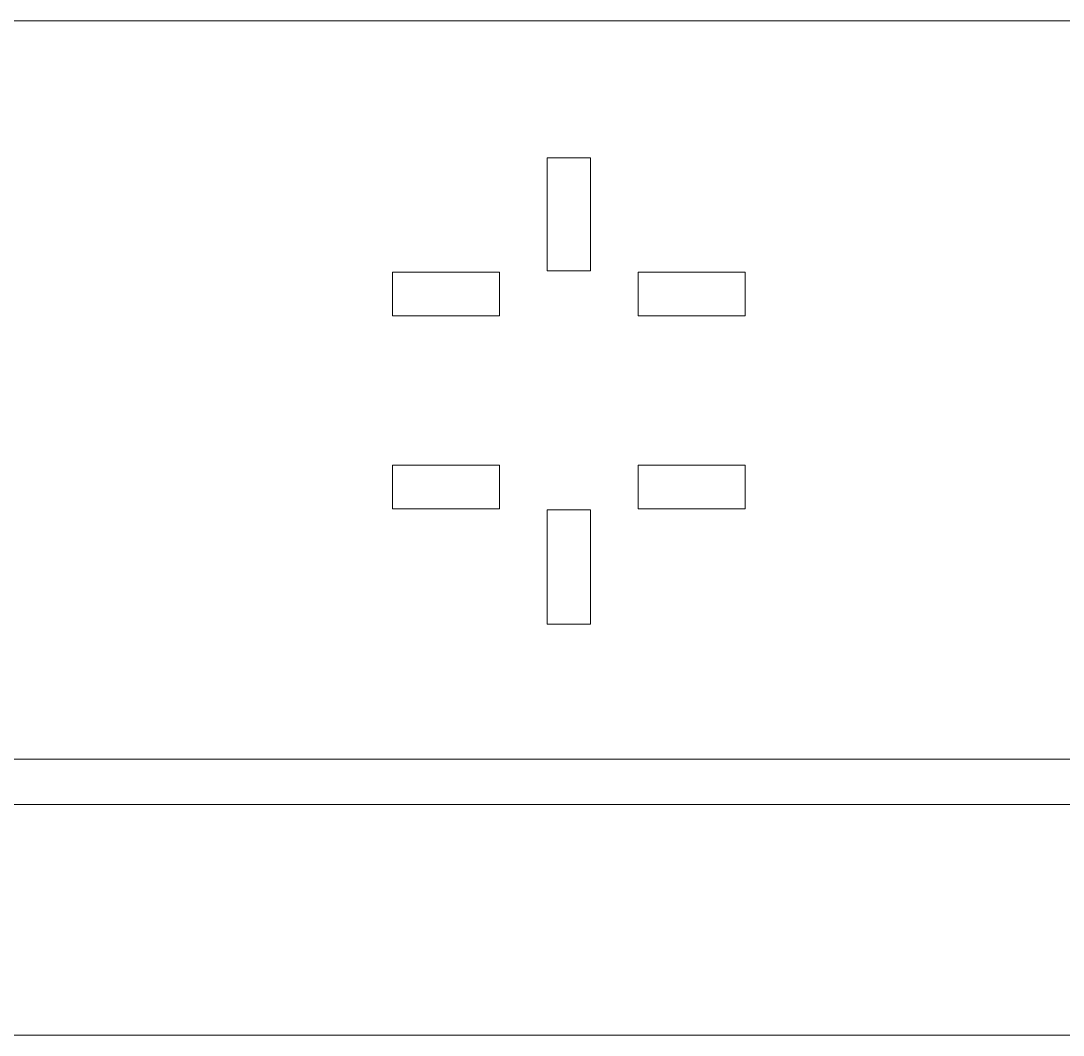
# Model space of a CAD drawing. Header units: inches. Extents: x -88 to 386, y -554 to 83.
# Drawn here: x 48.8 to 185.6, y -249.5 to -116.5 of the extents above; entities that cross this region are included whole.
import ezdxf

# ---------------------------------------------------------------- set-up
doc = ezdxf.new("R2010")
doc.units = ezdxf.units.IN
doc.header["$MEASUREMENT"] = 0
doc.layers.add('_U+30EC_U+30A4_U+30E4_U+30FC 1', color=7, linetype='Continuous')

# ---------------------------------------------------------------- blocks, each defined once
blk = doc.blocks.new('block 22')
at = {"layer": '_U+30EC_U+30A4_U+30E4_U+30FC 1', "color": 7, "lineweight": 9, "true_color": 0xffffff}
blk.add_lwpolyline([(111.61, -149.46), (111.61, -155.16), (97.56, -155.16), (97.56, -149.46), (111.61, -149.46)], dxfattribs=at)
blk = doc.blocks.new('block 23')
at = {"layer": '_U+30EC_U+30A4_U+30E4_U+30FC 1', "color": 7, "lineweight": 9, "true_color": 0xffffff}
blk.add_lwpolyline([(143.86, -149.46), (143.86, -155.16), (129.81, -155.16), (129.81, -149.46), (143.86, -149.46)], dxfattribs=at)
blk = doc.blocks.new('block 24')
at = {"layer": '_U+30EC_U+30A4_U+30E4_U+30FC 1', "color": 7, "lineweight": 9, "true_color": 0xffffff}
blk.add_lwpolyline([(123.56, -149.27), (123.56, -134.47), (117.86, -134.47), (117.86, -149.27), (123.56, -149.27)], dxfattribs=at)
blk = doc.blocks.new('block 25')
at = {"layer": '_U+30EC_U+30A4_U+30E4_U+30FC 1', "color": 7, "lineweight": 9, "true_color": 0xffffff}
blk.add_lwpolyline([(117.86, -180.61), (117.86, -195.61), (123.56, -195.61), (123.56, -180.61), (117.86, -180.61)], dxfattribs=at)
blk = doc.blocks.new('block 26')
at = {"layer": '_U+30EC_U+30A4_U+30E4_U+30FC 1', "color": 7, "lineweight": 9, "true_color": 0xffffff}
blk.add_lwpolyline([(129.81, -180.48), (129.81, -174.78), (143.86, -174.78), (143.86, -180.48), (129.81, -180.48)], dxfattribs=at)
blk = doc.blocks.new('block 27')
at = {"layer": '_U+30EC_U+30A4_U+30E4_U+30FC 1', "color": 7, "lineweight": 9, "true_color": 0xffffff}
blk.add_lwpolyline([(97.56, -180.48), (97.56, -174.78), (111.61, -174.78), (111.61, -180.48), (97.56, -180.48)], dxfattribs=at)

msp = doc.modelspace()

# ---------------------------------------------------------------- linework, layer by layer
at = {"layer": '_U+30EC_U+30A4_U+30E4_U+30FC 1', "color": 7, "lineweight": 9, "true_color": 0xffffff}
for points, knots in [([(-59.92, -116.48), (-59.92, -116.48), (303.19, -116.48), (303.19, -116.48), (314.6, -116.48), (323.93, -125.81), (323.93, -137.22), (323.93, -137.22), (323.93, -192.61), (323.93, -192.61), (323.93, -204.01), (314.6, -213.34), (303.19, -213.34), (303.19, -213.34), (-59.92, -213.34), (-59.92, -213.34), (-71.33, -213.34), (-80.66, -204.01), (-80.66, -192.61), (-80.66, -192.61), (-80.66, -137.22), (-80.66, -137.22), (-80.66, -125.81), (-71.33, -116.48), (-59.92, -116.48)], [0, 0, 0, 0, 1, 1, 1, 2, 2, 2, 3, 3, 3, 4, 4, 4, 5, 5, 5, 6, 6, 6, 7, 7, 7, 8, 8, 8, 8]), ([(-81.4, -249.54), (-81.4, -249.54), (-81.4, -219.28), (-81.4, -219.28), (-81.4, -219.28), (376.91, -219.28), (376.91, -219.28), (381.51, -219.28), (385.25, -223.01), (385.25, -227.61), (385.25, -227.61), (385.25, -241.2), (385.25, -241.2), (385.25, -245.81), (381.51, -249.54), (376.91, -249.54), (376.91, -249.54), (-81.4, -249.54), (-81.4, -249.54)], [0, 0, 0, 0, 1, 1, 1, 2, 2, 2, 3, 3, 3, 4, 4, 4, 5, 5, 5, 6, 6, 6, 6])]:
    msp.add_open_spline(points, degree=3, knots=knots, dxfattribs=at)

# ---------------------------------------------------------------- block references
at = {"layer": '_U+30EC_U+30A4_U+30E4_U+30FC 1'}
for name in ['block 24', 'block 22', 'block 23', 'block 27', 'block 26', 'block 25']:
    msp.add_blockref(name, (0, 0), dxfattribs=at)

doc.saveas('drawing.dxf')
